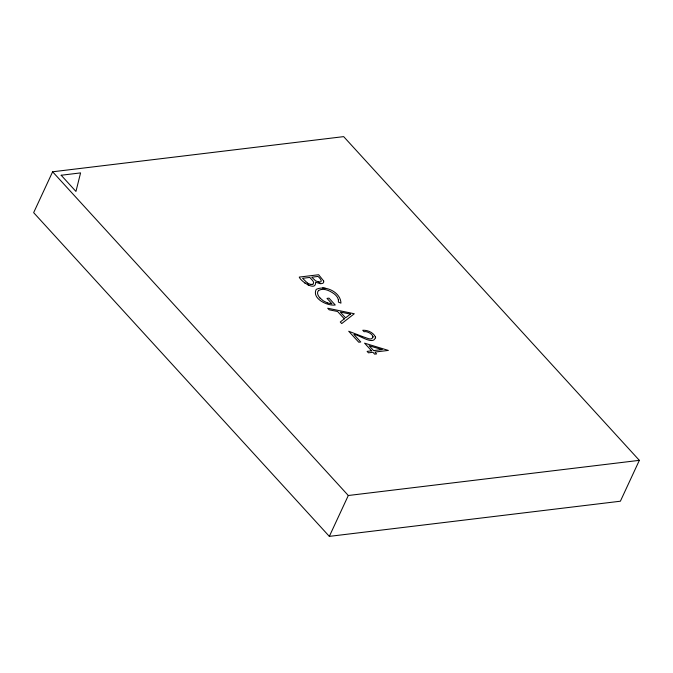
<?xml version="1.0" encoding="UTF-8"?>
<svg xmlns="http://www.w3.org/2000/svg" width="673" height="673" viewBox="0 0 673 673"><rect width="100%" height="100%" fill="white"/><g stroke="black" fill="none" stroke-linecap="round" stroke-linejoin="round"><path stroke-width="1.01" d="M338.443 300.099L338.384 302.084L340.942 303.153C340.807 292.334 325.463 284.872 316.201 289.39C311.565 298.703 327.675 306.173 335.247 304.995L328.996 298.147L327.002 298.391L331.932 303.784L327.633 303.01M362.495 336.55L348.723 331.251L358.776 342.246L360.762 342.002L353.889 334.473C358.145 334.018 373.826 346.385 375.5 337.055C373.271 332.412 367.694 330.014 362.73 330.25L364.059 331.705C367.534 330.636 376.611 336.332 371.235 338.898A6.15 3.129 24.9 0 1 368.484 338.662L362.495 336.559M52.62 171.783L33.65 212.651L329.333 536.373L620.38 501.217L639.35 460.349L343.667 136.627L52.62 171.783L348.303 495.505L639.35 460.349M329.333 536.373L348.303 495.505M318.682 290.391C316.184 292.604 318.228 296.137 320.079 298.072M318.682 290.391C323.78 287.665 329.905 290.803 334.144 293.84A11.87 6.04 24.9 0 1 337.686 297.903L338.443 300.108M312.785 284.376C315.629 282.298 310.985 279.169 309.79 277.427L302.572 278.302L307.511 283.14M312.794 284.368L310.489 284.401L307.519 283.131M61.167 175.249L80.575 172.894L75.948 191.435L61.167 175.241M320.146 283.661L321.433 283.619A6.368 3.247 24.9 0 0 323.629 282.45L323.713 281.028M319.263 282.197C323.738 282.391 319.498 277.478 318.001 276.435L311.776 277.192L315.603 280.843L319.263 282.197L318.354 282.046M320.155 283.661L315.603 282.248C316.201 292.04 300.537 281.171 299.258 277.083L318.666 274.744L323.705 281.036M322.594 287.893L325.522 288.322M310.489 284.393L311.372 284.528M308.007 284.906L309.311 285.419M327.642 303.001L323.385 300.89L320.079 298.063M304.558 282.727L305.592 283.535M373.002 336.55L373.103 337.097M375.492 337.055L375.627 337.939M344.307 318.842L340.269 321.997L341.716 323.57L354.292 313.753L327.692 308.217L329.139 309.799L337.602 311.506L344.307 318.851M350.406 314.089L345.594 317.841L340.319 312.053L350.406 314.089M371.597 350.835L367.113 351.382L368.442 352.829L372.918 352.282L374.625 354.158L376.619 353.914L374.911 352.046L388.346 350.423L364.581 343.163L371.589 350.835M382.012 349.573L373.582 350.599L369.174 345.771L382.012 349.573"/></g></svg>
